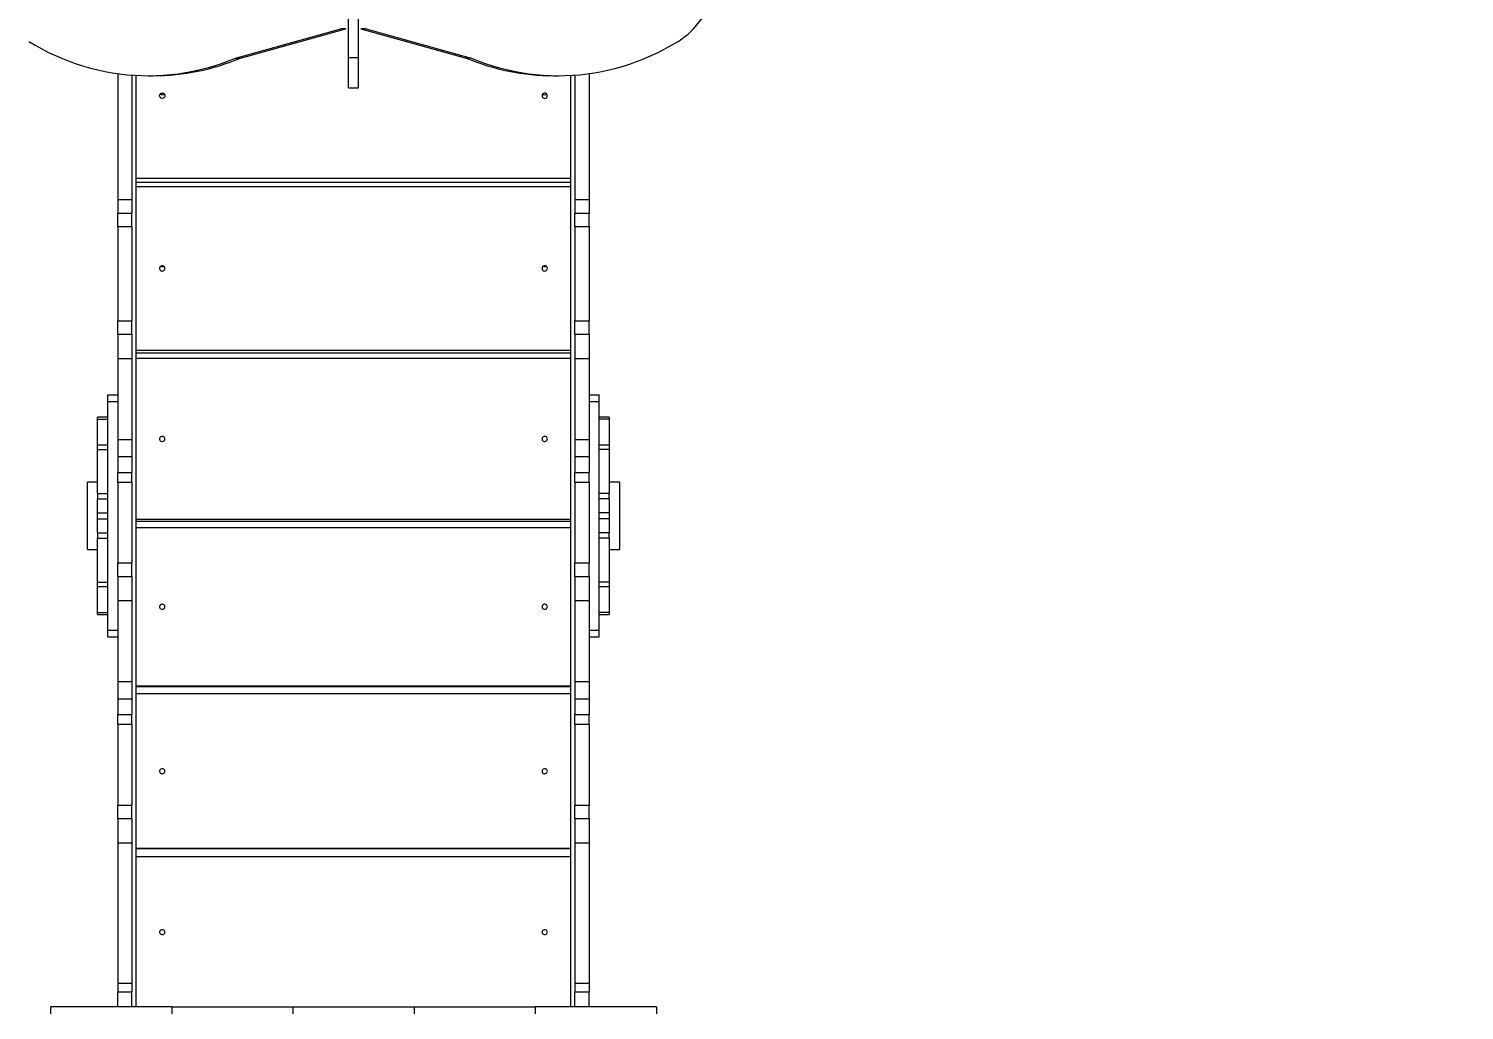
# Model space of a CAD drawing. Header units: millimetres. Extents: x -9609 to 9022, y -7175 to 8108.
# Drawn here: x -2935 to -803, y 1662 to 3121 of the extents above; entities that cross this region are included whole.
import ezdxf

# ---------------------------------------------------------------- set-up
doc = ezdxf.new("R2010")
doc.units = ezdxf.units.MM
for name, color, linetype in [('DIKOM_ОБЪЕКТ', 7, 'Continuous'), ('DIKOM_РАЗМЕР_ЗОНА', 7, 'Continuous'), ('DIKOM_РАЗМЕР_ОБЪЕКТА', 7, 'Continuous')]:
    doc.layers.add(name, color=color, linetype=linetype)
doc.styles.add('style1', font='arial.ttf', dxfattribs={"width": 0.8})
doc.dimstyles.new('1-50', dxfattribs={"dimtxt": 300, "dimasz": 200, "dimexe": 100, "dimexo": 0, "dimgap": 100, "dimtad": 1, "dimtxsty": 'style1', "dimcen": 200, "dimclrd": 7, "dimclre": 7, "dimclrt": 7, "dimadec": 1, "dimazin": 2, "dimtfac": 1, "dimtmove": 0, "dimatfit": 2, "dimfxl": 0, "dimlwd": 25, "dimlwe": 18, "dimarcsym": 0})

# ---------------------------------------------------------------- blocks, each defined once
blk = doc.blocks.new('*D10')
at = {"layer": 'Defpoints', "color": 0, "transparency": 16777216}
for p in [(-405.5, 6589.2), (-8044.7, -3492.8), (424.1, -3492.8)]:
    blk.add_point(p, dxfattribs=at)
at = {"layer": 'DIKOM_РАЗМЕР_ОБЪЕКТА', "color": 7, "lineweight": 18, "transparency": 16777216}
for p, q in [((-405.5, 6589.2), (-8144.7, 6589.2)), ((424.1, -3492.8), (-8144.7, -3492.8))]:
    blk.add_line(p, q, dxfattribs=at)
at = {"layer": 'DIKOM_РАЗМЕР_ОБЪЕКТА', "color": 7, "lineweight": 25, "transparency": 16777216}
blk.add_line((-8044.7, 6389.2), (-8044.7, -3292.8), dxfattribs=at)
at = {"layer": 'DIKOM_РАЗМЕР_ОБЪЕКТА', "color": 7, "transparency": 16777216}
for points in [[(-8078, 6389.2), (-8011.3, 6389.2), (-8044.7, 6589.2)], [(-8078, -3292.8), (-8011.3, -3292.8), (-8044.7, -3492.8)]]:
    blk.add_solid(points, dxfattribs=at)
at = {"layer": 'DIKOM_РАЗМЕР_ОБЪЕКТА', "color": 7, "transparency": 16777216, "insert": (-8297.8, 1541.5), "char_height": 300, "attachment_point": 5, "rotation": 90, "style": 'style1'}
blk.add_mtext('10100', dxfattribs=at)
blk = doc.blocks.new('*D13')
at = {"layer": 'Defpoints', "color": 0, "transparency": 16777216}
for p in [(-4933.3, 8107.6), (-9159, -4977.8), (-1652.9, -4977.8)]:
    blk.add_point(p, dxfattribs=at)
at = {"layer": 'DIKOM_РАЗМЕР_ЗОНА', "color": 7, "lineweight": 18, "transparency": 16777216}
for p, q in [((-4933.3, 8107.6), (-9259, 8107.6)), ((-1652.9, -4977.8), (-9259, -4977.8))]:
    blk.add_line(p, q, dxfattribs=at)
at = {"layer": 'DIKOM_РАЗМЕР_ЗОНА', "color": 7, "lineweight": 25, "transparency": 16777216}
blk.add_line((-9159, 7907.6), (-9159, -4777.8), dxfattribs=at)
at = {"layer": 'DIKOM_РАЗМЕР_ЗОНА', "color": 7, "transparency": 16777216}
for points in [[(-9192.3, 7907.6), (-9125.7, 7907.6), (-9159, 8107.6)], [(-9192.3, -4777.8), (-9125.7, -4777.8), (-9159, -4977.8)]]:
    blk.add_solid(points, dxfattribs=at)
at = {"layer": 'DIKOM_РАЗМЕР_ЗОНА', "color": 7, "transparency": 16777216, "insert": (-9412.3, 1541.5), "char_height": 300, "attachment_point": 5, "rotation": 90, "style": 'style1'}
blk.add_mtext('13100', dxfattribs=at)

msp = doc.modelspace()

# ---------------------------------------------------------------- linework, layer by layer
at = {"layer": 'DIKOM_ОБЪЕКТ', "color": 7, "linetype": 'Continuous', "lineweight": 15}
for p, q in [((-1947.819, 3121.129), (-1883.94, 3199.581)), ((-2460.415, 3078.63), (-2460.415, 3141.791)), ((-2445.414, 3078.63), (-2445.414, 3141.791)), ((-2628.254, 3077.745), (-2471.838, 3121.328)), ((-2620.754, 3077.745), (-2464.338, 3121.328)), ((-2464.338, 3121.328), (-2471.838, 3121.328)), ((-2434.272, 3121.328), (-2441.772, 3121.328)), ((-2441.772, 3121.328), (-2285.356, 3077.745)), ((-2434.272, 3121.328), (-2277.857, 3077.745)), ((-2628.254, 3077.745), (-2620.754, 3077.745)), ((-2460.415, 3078.63), (-2445.414, 3078.63)), ((-2460.415, 3033.577), (-2460.415, 3078.63)), ((-2445.414, 3033.577), (-2445.414, 3078.63)), ((-2277.857, 3077.745), (-2285.356, 3077.745)), ((-2802.914, 3054.538), (-2802.914, 2867.212)), ((-2781.914, 3052.306), (-2781.914, 2867.212)), ((-2775.914, 1668.046), (-2775.914, 3051.918)), ((-2757.709, 3051.412), (-2750.209, 3051.412)), ((-2155.901, 3051.412), (-2148.401, 3051.412)), ((-2129.915, 1668.046), (-2129.915, 3051.933)), ((-2123.914, 3052.327), (-2123.914, 2867.212)), ((-2102.915, 3054.577), (-2102.915, 2867.212)), ((-2460.415, 3033.577), (-2445.414, 3033.577)), ((-2775.914, 2898.988), (-2129.915, 2898.988)), ((-2129.915, 2892.804), (-2775.914, 2892.804)), ((-2129.915, 2886.261), (-2775.914, 2886.261)), ((-2802.914, 2867.212), (-2781.914, 2867.212)), ((-2802.914, 2867.212), (-2802.914, 2847.212)), ((-2781.914, 2867.212), (-2781.914, 2847.212)), ((-2123.914, 2867.212), (-2102.915, 2867.212)), ((-2123.914, 2867.212), (-2123.914, 2847.212)), ((-2102.915, 2867.212), (-2102.915, 2847.212)), ((-2802.914, 2847.212), (-2781.914, 2847.212)), ((-2802.914, 2827.212), (-2802.914, 2847.212)), ((-2781.914, 2827.212), (-2781.914, 2847.212)), ((-2123.914, 2847.212), (-2102.915, 2847.212)), ((-2123.914, 2827.212), (-2123.914, 2847.212)), ((-2102.915, 2827.212), (-2102.915, 2847.212)), ((-2802.914, 2827.212), (-2781.914, 2827.212)), ((-2802.914, 2827.212), (-2802.914, 2687.212)), ((-2781.914, 2827.212), (-2781.914, 2687.212)), ((-2123.914, 2827.212), (-2102.915, 2827.212)), ((-2123.914, 2827.212), (-2123.914, 2687.212)), ((-2102.915, 2827.212), (-2102.915, 2687.212)), ((-2802.914, 2687.212), (-2781.914, 2687.212)), ((-2802.914, 2667.212), (-2802.914, 2687.212)), ((-2781.914, 2667.212), (-2781.914, 2687.212)), ((-2123.914, 2687.212), (-2102.915, 2687.212)), ((-2123.914, 2667.212), (-2123.914, 2687.212)), ((-2102.915, 2667.212), (-2102.915, 2687.212)), ((-2802.914, 2667.212), (-2781.914, 2667.212)), ((-2802.914, 2667.212), (-2802.914, 2631.212)), ((-2781.914, 2667.212), (-2781.914, 2631.212)), ((-2123.914, 2667.212), (-2102.915, 2667.212)), ((-2123.914, 2667.212), (-2123.914, 2631.212)), ((-2102.915, 2667.212), (-2102.915, 2631.212)), ((-2802.914, 2631.212), (-2781.914, 2631.212)), ((-2802.914, 2631.212), (-2802.914, 2510.927)), ((-2781.914, 2631.212), (-2781.914, 2510.927)), ((-2775.914, 2643.713), (-2129.915, 2643.713)), ((-2129.915, 2638.96), (-2775.914, 2638.96)), ((-2129.915, 2631.045), (-2775.914, 2631.045)), ((-2123.914, 2631.212), (-2102.915, 2631.212)), ((-2123.914, 2631.212), (-2123.914, 2510.927)), ((-2102.915, 2631.212), (-2102.915, 2510.927)), ((-2817.914, 2577.212), (-2802.914, 2577.212)), ((-2817.914, 2567.212), (-2817.914, 2577.212)), ((-2817.914, 2567.212), (-2802.914, 2567.212)), ((-2817.914, 2227.212), (-2817.914, 2567.212)), ((-2102.915, 2577.212), (-2087.915, 2577.212)), ((-2102.915, 2567.212), (-2087.915, 2567.212)), ((-2087.915, 2567.212), (-2087.915, 2577.212)), ((-2087.915, 2227.212), (-2087.915, 2567.212)), ((-2817.914, 2543.843), (-2832.915, 2543.843)), ((-2832.915, 2540.996), (-2832.915, 2543.843)), ((-2832.915, 2540.996), (-2817.914, 2540.996)), ((-2832.915, 2502.361), (-2832.915, 2540.996)), ((-2072.914, 2543.843), (-2087.915, 2543.843)), ((-2072.914, 2540.996), (-2087.915, 2540.996)), ((-2072.914, 2543.843), (-2072.914, 2540.996)), ((-2072.914, 2540.996), (-2072.914, 2502.36)), ((-2817.914, 2502.36), (-2832.915, 2502.36)), ((-2832.915, 2495.692), (-2832.915, 2502.36)), ((-2832.915, 2495.692), (-2817.914, 2495.692)), ((-2832.915, 2430.426), (-2832.915, 2495.692)), ((-2802.914, 2510.927), (-2781.914, 2510.927)), ((-2802.914, 2510.927), (-2802.914, 2485.379)), ((-2781.914, 2510.927), (-2781.914, 2485.379)), ((-2123.914, 2510.927), (-2102.915, 2510.927)), ((-2123.914, 2510.927), (-2123.914, 2485.379)), ((-2102.915, 2510.927), (-2102.915, 2485.379)), ((-2072.914, 2502.36), (-2087.915, 2502.36)), ((-2072.914, 2495.692), (-2087.915, 2495.692)), ((-2072.914, 2502.36), (-2072.914, 2495.692)), ((-2072.914, 2495.692), (-2072.914, 2430.426)), ((-2802.914, 2485.379), (-2781.914, 2485.379)), ((-2802.914, 2485.379), (-2802.914, 2461.691)), ((-2781.914, 2485.379), (-2781.914, 2461.691)), ((-2123.914, 2485.379), (-2102.915, 2485.379)), ((-2123.914, 2485.379), (-2123.914, 2461.691)), ((-2102.915, 2485.379), (-2102.915, 2461.691)), ((-2802.914, 2461.691), (-2781.914, 2461.691)), ((-2802.914, 2447.498), (-2802.914, 2461.691)), ((-2781.914, 2447.498), (-2781.914, 2461.691)), ((-2123.914, 2461.691), (-2102.915, 2461.691)), ((-2123.914, 2447.498), (-2123.914, 2461.691)), ((-2102.915, 2447.498), (-2102.915, 2461.691)), ((-2832.915, 2447.212), (-2847.914, 2447.212)), ((-2847.914, 2347.212), (-2847.914, 2447.212)), ((-2802.914, 2447.498), (-2781.914, 2447.498)), ((-2802.914, 2447.498), (-2802.914, 2327.212)), ((-2781.914, 2447.498), (-2781.914, 2327.212)), ((-2123.914, 2447.498), (-2102.915, 2447.498)), ((-2123.914, 2447.498), (-2123.914, 2327.212)), ((-2102.915, 2447.498), (-2102.915, 2327.212)), ((-2057.914, 2447.212), (-2072.914, 2447.212)), ((-2057.914, 2447.212), (-2057.914, 2347.212)), ((-2832.915, 2430.426), (-2817.914, 2430.426)), ((-2832.915, 2430.426), (-2832.915, 2422.353)), ((-2832.915, 2422.353), (-2817.914, 2422.353)), ((-2832.915, 2401.724), (-2832.915, 2422.353)), ((-2072.914, 2430.426), (-2087.915, 2430.426)), ((-2072.914, 2422.354), (-2087.915, 2422.354)), ((-2072.914, 2422.354), (-2072.914, 2430.426)), ((-2072.914, 2422.354), (-2072.914, 2401.725)), ((-2832.915, 2401.724), (-2817.914, 2401.724)), ((-2832.915, 2392.699), (-2832.915, 2401.724)), ((-2832.915, 2392.699), (-2817.914, 2392.699)), ((-2832.915, 2372.07), (-2832.915, 2392.699)), ((-2775.914, 2392.029), (-2129.915, 2392.029)), ((-2129.915, 2388.804), (-2775.914, 2388.804)), ((-2072.914, 2401.725), (-2087.915, 2401.725)), ((-2072.914, 2392.7), (-2087.915, 2392.7)), ((-2072.914, 2401.725), (-2072.914, 2392.7)), ((-2072.914, 2392.7), (-2072.914, 2372.07)), ((-2832.915, 2372.07), (-2817.914, 2372.07)), ((-2832.915, 2372.07), (-2832.915, 2363.998)), ((-2129.915, 2379.572), (-2775.914, 2379.572)), ((-2072.914, 2372.07), (-2087.915, 2372.07)), ((-2072.914, 2363.998), (-2072.914, 2372.07)), ((-2847.914, 2347.212), (-2832.915, 2347.212)), ((-2832.915, 2363.998), (-2817.914, 2363.998)), ((-2832.915, 2298.731), (-2832.915, 2363.998)), ((-2072.914, 2363.998), (-2087.915, 2363.998)), ((-2072.914, 2363.998), (-2072.914, 2298.732)), ((-2072.914, 2347.212), (-2057.914, 2347.212)), ((-2802.914, 2327.212), (-2781.914, 2327.212)), ((-2802.914, 2307.212), (-2802.914, 2327.212)), ((-2781.914, 2307.212), (-2781.914, 2327.212)), ((-2123.914, 2327.212), (-2102.915, 2327.212)), ((-2123.914, 2307.212), (-2123.914, 2327.212)), ((-2102.915, 2307.212), (-2102.915, 2327.212)), ((-2802.914, 2307.212), (-2781.914, 2307.212)), ((-2802.914, 2307.212), (-2802.914, 2271.212)), ((-2781.914, 2307.212), (-2781.914, 2271.212)), ((-2123.914, 2307.212), (-2102.915, 2307.212)), ((-2123.914, 2307.212), (-2123.914, 2271.212)), ((-2102.915, 2307.212), (-2102.915, 2271.212)), ((-2832.915, 2298.731), (-2817.914, 2298.731)), ((-2832.915, 2292.063), (-2832.915, 2298.731)), ((-2832.915, 2253.428), (-2832.915, 2292.065)), ((-2832.915, 2292.063), (-2817.914, 2292.063)), ((-2072.914, 2298.732), (-2087.915, 2298.732)), ((-2087.915, 2292.064), (-2072.914, 2292.064)), ((-2072.914, 2298.732), (-2072.914, 2292.064)), ((-2072.914, 2292.064), (-2072.914, 2253.428)), ((-2802.914, 2271.212), (-2781.914, 2271.212)), ((-2802.914, 2271.212), (-2802.914, 2150.927)), ((-2781.914, 2271.212), (-2781.914, 2150.927)), ((-2123.914, 2271.212), (-2102.915, 2271.212)), ((-2123.914, 2271.212), (-2123.914, 2150.927)), ((-2102.915, 2271.212), (-2102.915, 2150.927)), ((-2832.915, 2253.428), (-2817.914, 2253.428)), ((-2832.915, 2250.581), (-2832.915, 2253.428)), ((-2832.915, 2250.581), (-2817.914, 2250.581)), ((-2072.914, 2253.428), (-2087.915, 2253.428)), ((-2087.915, 2250.581), (-2072.914, 2250.581)), ((-2072.914, 2253.428), (-2072.914, 2250.581)), ((-2817.914, 2227.212), (-2802.914, 2227.212)), ((-2817.914, 2217.212), (-2817.914, 2227.212)), ((-2102.915, 2227.212), (-2087.915, 2227.212)), ((-2087.915, 2217.212), (-2087.915, 2227.212)), ((-2817.914, 2217.212), (-2802.914, 2217.212)), ((-2102.915, 2217.212), (-2087.915, 2217.212)), ((-2802.914, 2150.927), (-2781.914, 2150.927)), ((-2802.914, 2150.927), (-2802.914, 2125.379)), ((-2781.914, 2150.927), (-2781.914, 2125.379)), ((-2775.914, 2144.642), (-2129.915, 2144.642)), ((-2129.915, 2143.118), (-2775.914, 2143.118)), ((-2129.915, 2132.512), (-2775.914, 2132.512)), ((-2123.914, 2150.927), (-2102.915, 2150.927)), ((-2123.914, 2150.927), (-2123.914, 2125.379)), ((-2102.915, 2150.927), (-2102.915, 2125.379)), ((-2802.914, 2125.379), (-2781.914, 2125.379)), ((-2802.914, 2125.379), (-2802.914, 2101.691)), ((-2781.914, 2125.379), (-2781.914, 2101.691)), ((-2123.914, 2125.379), (-2102.915, 2125.379)), ((-2123.914, 2125.379), (-2123.914, 2101.691)), ((-2102.915, 2125.379), (-2102.915, 2101.691)), ((-2802.914, 2101.691), (-2781.914, 2101.691)), ((-2802.914, 2087.498), (-2802.914, 2101.691)), ((-2781.914, 2087.498), (-2781.914, 2101.691)), ((-2123.914, 2101.691), (-2102.915, 2101.691)), ((-2123.914, 2087.498), (-2123.914, 2101.691)), ((-2102.915, 2087.498), (-2102.915, 2101.691)), ((-2802.914, 2087.498), (-2781.914, 2087.498)), ((-2802.914, 2087.498), (-2802.914, 1967.212)), ((-2781.914, 2087.498), (-2781.914, 1967.212)), ((-2123.914, 2087.498), (-2102.915, 2087.498)), ((-2123.914, 2087.498), (-2123.914, 1967.212)), ((-2102.915, 2087.498), (-2102.915, 1967.212)), ((-2802.914, 1967.212), (-2781.914, 1967.212)), ((-2802.914, 1947.212), (-2802.914, 1967.212)), ((-2781.914, 1947.212), (-2781.914, 1967.212)), ((-2123.914, 1967.212), (-2102.915, 1967.212)), ((-2123.914, 1947.212), (-2123.914, 1967.212)), ((-2102.915, 1947.212), (-2102.915, 1967.212)), ((-2802.914, 1947.212), (-2781.914, 1947.212)), ((-2802.914, 1947.212), (-2802.914, 1911.212)), ((-2781.914, 1947.212), (-2781.914, 1911.212)), ((-2123.914, 1947.212), (-2102.915, 1947.212)), ((-2123.914, 1947.212), (-2123.914, 1911.212)), ((-2102.915, 1947.212), (-2102.915, 1911.212)), ((-2802.914, 1911.212), (-2781.914, 1911.212)), ((-2802.914, 1911.212), (-2802.914, 1702.729)), ((-2781.914, 1911.212), (-2781.914, 1702.729)), ((-2775.914, 1902.607), (-2129.915, 1902.607)), ((-2129.915, 1902.487), (-2775.914, 1902.487)), ((-2123.914, 1911.212), (-2102.915, 1911.212)), ((-2123.914, 1911.212), (-2123.914, 1702.729)), ((-2102.915, 1911.212), (-2102.915, 1702.729)), ((-2129.915, 1890.567), (-2775.914, 1890.567)), ((-2802.914, 1702.729), (-2781.914, 1702.729)), ((-2802.914, 1702.729), (-2802.914, 1689.5)), ((-2802.914, 1689.5), (-2781.914, 1689.5)), ((-2802.914, 1667.212), (-2802.914, 1689.5)), ((-2781.914, 1702.729), (-2781.914, 1689.5)), ((-2781.914, 1667.212), (-2781.914, 1689.5)), ((-2123.914, 1702.729), (-2102.915, 1702.729)), ((-2123.914, 1702.729), (-2123.914, 1689.5)), ((-2123.914, 1689.5), (-2102.915, 1689.5)), ((-2123.914, 1667.212), (-2123.914, 1689.5)), ((-2102.915, 1702.729), (-2102.915, 1689.5)), ((-2102.915, 1667.212), (-2102.915, 1689.5)), ((-2722.914, 1667.212), (-2902.914, 1667.212)), ((-2902.914, 1667.212), (-2902.914, 1657.212)), ((-2781.914, 1668.046), (-2775.914, 1668.046)), ((-2775.914, 1667.212), (-2775.914, 1668.046)), ((-2722.914, 1667.212), (-2722.914, 1657.212)), ((-2722.914, 1667.212), (-2542.915, 1667.212)), ((-2542.915, 1667.212), (-2542.915, 1657.212)), ((-2542.915, 1667.212), (-2362.914, 1667.212)), ((-2362.914, 1667.212), (-2362.914, 1657.212)), ((-2362.914, 1667.212), (-2182.914, 1667.212)), ((-2182.914, 1667.212), (-2182.914, 1657.212)), ((-2002.915, 1667.212), (-2182.914, 1667.212)), ((-2129.915, 1667.212), (-2129.915, 1668.046)), ((-2129.915, 1668.046), (-2123.914, 1668.046)), ((-2002.915, 1667.212), (-2002.915, 1657.212))]:
    msp.add_line(p, q, dxfattribs=at)
at = {"layer": 'DIKOM_ОБЪЕКТ', "color": 7, "linetype": 'Continuous', "lineweight": 15, "flags": 128}
for points in [[(-2935.313, 3102.464), (-2925.586, 3096.709), (-2915.72, 3091.28), (-2905.722, 3086.182), (-2895.6, 3081.419), (-2885.364, 3076.996), (-2875.022, 3072.915), (-2864.581, 3069.18), (-2854.052, 3065.795), (-2843.443, 3062.761), (-2832.762, 3060.083), (-2822.019, 3057.761), (-2811.223, 3055.799), (-2800.381, 3054.196), (-2789.505, 3052.956), (-2778.601, 3052.078), (-2767.681, 3051.564), (-2756.752, 3051.414), (-2745.824, 3051.627), (-2734.906, 3052.205), (-2724.007, 3053.147), (-2713.135, 3054.451), (-2702.302, 3056.116), (-2691.514, 3058.142), (-2680.781, 3060.526), (-2670.112, 3063.267), (-2659.516, 3066.362), (-2649.002, 3069.809), (-2638.578, 3073.604), (-2628.254, 3077.745)], [(-2277.857, 3077.745), (-2267.532, 3073.604), (-2257.108, 3069.809), (-2246.594, 3066.362), (-2235.998, 3063.267), (-2225.33, 3060.526), (-2214.597, 3058.142), (-2203.809, 3056.116), (-2192.975, 3054.451), (-2182.103, 3053.147), (-2171.204, 3052.205), (-2160.286, 3051.627), (-2149.358, 3051.414), (-2138.429, 3051.564), (-2127.508, 3052.078), (-2116.606, 3052.956), (-2105.729, 3054.196), (-2094.887, 3055.799), (-2084.091, 3057.761), (-2073.348, 3060.083), (-2062.667, 3062.761), (-2052.058, 3065.795), (-2041.529, 3069.18), (-2031.089, 3072.915), (-2020.746, 3076.996), (-2010.51, 3081.419), (-2000.388, 3086.182), (-1990.39, 3091.28), (-1980.523, 3096.709), (-1970.796, 3102.464)], [(-2164.914, 3021.723), (-2165.092, 3022.881), (-2165.61, 3023.935), (-2166.421, 3024.794), (-2167.453, 3025.379), (-2168.616, 3025.64), (-2169.804, 3025.552), (-2170.914, 3025.124), (-2171.847, 3024.394), (-2172.518, 3023.427), (-2172.87, 3022.308), (-2172.87, 3021.138), (-2172.518, 3020.019), (-2171.847, 3019.052), (-2170.914, 3018.322), (-2169.804, 3017.894), (-2168.616, 3017.806), (-2167.453, 3018.067), (-2166.421, 3018.652), (-2165.61, 3019.511), (-2165.092, 3020.565), (-2164.914, 3021.723)], [(-2732.915, 2764.987), (-2733.092, 2766.131), (-2733.609, 2767.173), (-2734.421, 2768.021), (-2735.453, 2768.599), (-2736.615, 2768.857), (-2737.805, 2768.77), (-2738.914, 2768.348), (-2739.846, 2767.626), (-2740.518, 2766.671), (-2740.87, 2765.565), (-2740.87, 2764.408), (-2740.518, 2763.303), (-2739.846, 2762.347), (-2738.914, 2761.626), (-2737.805, 2761.203), (-2736.615, 2761.117), (-2735.453, 2761.374), (-2734.421, 2761.953), (-2733.609, 2762.801), (-2733.092, 2763.843), (-2732.915, 2764.987)], [(-2164.914, 2764.987), (-2165.092, 2766.131), (-2165.61, 2767.173), (-2166.421, 2768.021), (-2167.453, 2768.599), (-2168.616, 2768.857), (-2169.804, 2768.77), (-2170.914, 2768.348), (-2171.847, 2767.626), (-2172.518, 2766.671), (-2172.87, 2765.565), (-2172.87, 2764.408), (-2172.518, 2763.303), (-2171.847, 2762.347), (-2170.914, 2761.626), (-2169.804, 2761.203), (-2168.616, 2761.117), (-2167.453, 2761.374), (-2166.421, 2761.953), (-2165.61, 2762.801), (-2165.092, 2763.843), (-2164.914, 2764.987)], [(-2732.915, 2511.537), (-2733.092, 2512.664), (-2733.609, 2513.691), (-2734.421, 2514.527), (-2735.453, 2515.097), (-2736.615, 2515.351), (-2737.805, 2515.266), (-2738.914, 2514.849), (-2739.846, 2514.138), (-2740.518, 2513.196), (-2740.87, 2512.107), (-2740.87, 2510.967), (-2740.518, 2509.878), (-2739.846, 2508.936), (-2738.914, 2508.225), (-2737.805, 2507.809), (-2736.615, 2507.724), (-2735.453, 2507.977), (-2734.421, 2508.547), (-2733.609, 2509.383), (-2733.092, 2510.41), (-2732.915, 2511.537)], [(-2164.914, 2511.537), (-2165.092, 2512.664), (-2165.61, 2513.691), (-2166.421, 2514.527), (-2167.453, 2515.097), (-2168.616, 2515.351), (-2169.804, 2515.266), (-2170.914, 2514.849), (-2171.847, 2514.138), (-2172.518, 2513.196), (-2172.87, 2512.107), (-2172.87, 2510.967), (-2172.518, 2509.878), (-2171.847, 2508.936), (-2170.914, 2508.225), (-2169.804, 2507.809), (-2168.616, 2507.724), (-2167.453, 2507.977), (-2166.421, 2508.547), (-2165.61, 2509.383), (-2165.092, 2510.41), (-2164.914, 2511.537)], [(-2732.915, 2262.107), (-2733.092, 2263.215), (-2733.609, 2264.225), (-2734.421, 2265.046), (-2735.453, 2265.606), (-2736.615, 2265.855), (-2737.805, 2265.772), (-2738.914, 2265.362), (-2739.846, 2264.664), (-2740.518, 2263.738), (-2740.87, 2262.667), (-2740.87, 2261.547), (-2740.518, 2260.476), (-2739.846, 2259.55), (-2738.914, 2258.852), (-2737.805, 2258.442), (-2736.615, 2258.359), (-2735.453, 2258.608), (-2734.421, 2259.168), (-2733.609, 2259.99), (-2733.092, 2260.999), (-2732.915, 2262.107)], [(-2164.914, 2262.107), (-2165.092, 2263.215), (-2165.61, 2264.225), (-2166.421, 2265.046), (-2167.453, 2265.606), (-2168.616, 2265.855), (-2169.804, 2265.772), (-2170.914, 2265.362), (-2171.847, 2264.664), (-2172.518, 2263.738), (-2172.87, 2262.667), (-2172.87, 2261.547), (-2172.518, 2260.476), (-2171.847, 2259.55), (-2170.914, 2258.852), (-2169.804, 2258.442), (-2168.616, 2258.359), (-2167.453, 2258.608), (-2166.421, 2259.168), (-2165.61, 2259.99), (-2165.092, 2260.999), (-2164.914, 2262.107)], [(-2732.915, 2017.559), (-2733.092, 2018.644), (-2733.609, 2019.632), (-2734.421, 2020.435), (-2735.453, 2020.984), (-2736.615, 2021.228), (-2737.805, 2021.146), (-2738.914, 2020.745), (-2739.846, 2020.061), (-2740.518, 2019.155), (-2740.87, 2018.108), (-2740.87, 2017.011), (-2740.518, 2015.963), (-2739.846, 2015.057), (-2738.914, 2014.374), (-2737.805, 2013.973), (-2736.615, 2013.891), (-2735.453, 2014.135), (-2734.421, 2014.683), (-2733.609, 2015.487), (-2733.092, 2016.475), (-2732.915, 2017.559)], [(-2164.914, 2017.559), (-2165.092, 2018.644), (-2165.61, 2019.632), (-2166.421, 2020.435), (-2167.453, 2020.984), (-2168.616, 2021.228), (-2169.804, 2021.146), (-2170.914, 2020.745), (-2171.847, 2020.061), (-2172.518, 2019.155), (-2172.87, 2018.108), (-2172.87, 2017.011), (-2172.518, 2015.963), (-2171.847, 2015.057), (-2170.914, 2014.374), (-2169.804, 2013.973), (-2168.616, 2013.891), (-2167.453, 2014.135), (-2166.421, 2014.683), (-2165.61, 2015.487), (-2165.092, 2016.475), (-2164.914, 2017.559)], [(-2732.915, 1778.41), (-2733.092, 1779.468), (-2733.609, 1780.431), (-2734.421, 1781.216), (-2735.453, 1781.75), (-2736.615, 1781.989), (-2737.805, 1781.909), (-2738.914, 1781.518), (-2739.846, 1780.851), (-2740.518, 1779.967), (-2740.87, 1778.944), (-2740.87, 1777.875), (-2740.518, 1776.852), (-2739.846, 1775.969), (-2738.914, 1775.301), (-2737.805, 1774.911), (-2736.615, 1774.831), (-2735.453, 1775.069), (-2734.421, 1775.604), (-2733.609, 1776.388), (-2733.092, 1777.352), (-2732.915, 1778.41)], [(-2164.914, 1778.41), (-2165.092, 1779.468), (-2165.61, 1780.431), (-2166.421, 1781.216), (-2167.453, 1781.75), (-2168.616, 1781.989), (-2169.804, 1781.909), (-2170.914, 1781.518), (-2171.847, 1780.851), (-2172.518, 1779.967), (-2172.87, 1778.944), (-2172.87, 1777.875), (-2172.518, 1776.852), (-2171.847, 1775.969), (-2170.914, 1775.301), (-2169.804, 1774.911), (-2168.616, 1774.831), (-2167.453, 1775.069), (-2166.421, 1775.604), (-2165.61, 1776.388), (-2165.092, 1777.352), (-2164.914, 1778.41)]]:
    msp.add_lwpolyline(points, dxfattribs=at)
at = {"layer": 'DIKOM_ОБЪЕКТ', "color": 7, "linetype": 'Continuous', "lineweight": 15}
msp.add_circle((-2736.864, 3021.736), 3.95, dxfattribs=at)
for centre, radius, start, end in [((-2030.643, 3199.615), 114.104, 301.633871, 316.540506), ((-2750.706, 3385.225), 333.813, 270.085335, 292.910752), ((-2155.438, 3385.057), 333.645, 247.083439, 269.920474), ((-2736.914, 3026.952), 4.043, 221.349396, 318.650604), ((-2168.915, 3026.952), 4.043, 221.349396, 318.650604), ((-2736.914, 2771.748), 4.1, 238.338695, 301.661305), ((-2736.915, 2772.501), 4.612, 244.272273, 295.727727), ((-2168.915, 2771.748), 4.1, 238.338695, 301.661305), ((-2168.915, 2772.506), 4.614, 244.320588, 295.679412)]:
    msp.add_arc(centre, radius, start, end, dxfattribs=at)

# ---------------------------------------------------------------- dimensions: what is measured, and where the dimension line sits
at = {"layer": 'DIKOM_РАЗМЕР_ЗОНА'}
dim = msp.add_linear_dim(base=(-9158.984, -4977.788), p1=(-4933.276, 8107.631), p2=(-1652.914, -4977.788), angle=90, text='13100', dimstyle='1-50', dxfattribs=at)
dim.commit()
dim.dimension.update_dxf_attribs({"geometry": '*D13', "text_midpoint": (-9158.984, 1541.499), "dimtype": 160})
at = {"layer": 'DIKOM_РАЗМЕР_ОБЪЕКТА'}
dim = msp.add_linear_dim(base=(-8044.657, -3492.788), p1=(-405.539, 6589.161), p2=(424.086, -3492.788), angle=90, text='10100', dimstyle='1-50', dxfattribs=at)
dim.commit()
dim.dimension.update_dxf_attribs({"geometry": '*D10', "text_midpoint": (-8044.657, 1541.499), "dimtype": 160})

doc.saveas('drawing.dxf')
